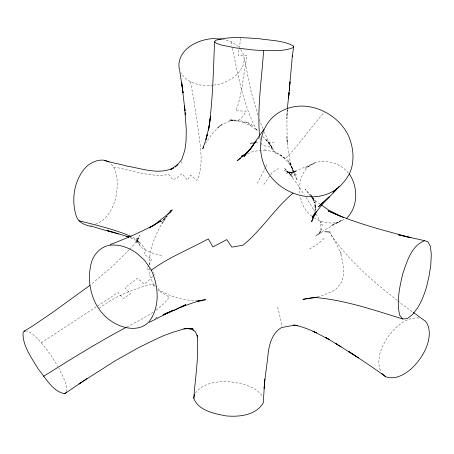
<?xml version="1.0" encoding="UTF-8"?>
<svg xmlns="http://www.w3.org/2000/svg" width="454" height="454" viewBox="0 0 454 454"><rect width="100%" height="100%" fill="white"/><g stroke="black" fill="none" stroke-linecap="round" stroke-linejoin="round"><path stroke-width="0.34" stroke-dasharray="2.27 1.7" d="M314.917 211.848L315.116 204.941L315.365 208.454L313.504 198.71L314.486 203.046L312.284 197.394M287.166 110.016L286.843 118.727L287.155 110.05L286.911 125.435L287.286 143.237L286.707 136.637C288.211 151.63 289.703 167.14 297.387 180.448L291.343 166.976L290.237 161.976L293.528 172.117L292.387 168.593L287.626 159.819L296.167 175.085L292.387 168.593M315.07 211.172L315.666 201.531L315.025 211.235M181.424 163.4L181.572 161.522M240.745 49.52C252.793 66.829 230.076 83.916 214.033 85.029M149.099 264.92C149.536 247.271 156.721 230.723 166.414 216.24L161.181 222.063L165.784 216.984M240.762 38.346L238.117 55.411L247.197 55.558C243.225 73.94 242.68 93.178 235.881 110.855L246.153 111.111L243.134 116.218L238.594 120.248L228.844 120.554L233.855 120.049L238.594 120.248L248.514 122.745L243.594 122.398L229.531 119.782L233.855 120.049L224.151 123.386L217.415 127.971L221.938 124.129L212.807 132.914L205.639 143.299M66.324 391.825C67.612 383.403 62.136 375.583 58.901 368.171M265.505 167.305L257.304 183.354M265.811 166.703L267.043 164.286M166.414 216.24L162.169 223.368L167.407 215.905M148.798 265.408L146.721 268.598L150.234 270.817M149.145 264.881L151.767 258.684L144.366 254.876L145.422 250.126C142.965 244.19 137.471 240.472 132.347 236.994M263.853 184.466L270.408 174.972M270.794 174.415L271.946 172.741L278.518 168.417M195.345 393.164C202.91 382.858 217.404 381.031 229.332 381.655C241.188 383.426 255.784 385.9 262.713 396.717M247.725 153.662L253.44 151.318L265.613 149.979L264.359 149.865L274.874 152.067L285.452 158.594C299.68 144.241 310.808 127.109 324.491 112.217M258.139 138.867L259.915 136.682M152.652 276.418L150.382 279.062L144.486 284.13L137.471 278.24L124.946 287.774L130.542 293.88L123.306 298.55L118.159 292.478L41.297 342.742C36.916 338.213 32.637 332.822 26.377 330.932M153.106 275.89L154.922 273.773L153.168 272.667M348.507 173.173C340.823 163.463 327.169 159.241 315.309 162.674C302.88 167.027 298.068 181.867 300.054 193.943M166.243 216.479L167.163 215.463M129.135 249.814L111.616 267.048L90.948 284.533M129.623 249.308L132.54 246.289L136.671 240.796L139.77 235.007L136.069 243.423L138.141 238.208L137.88 242.549L136.853 238.197L140.252 246.817L145.422 250.126L152.85 253.247L161.482 255.54M324.06 238.435L318.748 243.361L308.941 249.405M156.017 310.23L164.308 303.238L169.268 297.047L160.222 291.905L160.415 290.662L157.901 288.449M99.148 308.306C114.618 296.479 133.419 288.897 152.141 284.108L155.472 287.495M153.129 312.21L143.095 318.379L127.109 326.914M309.288 165.75L305.446 168.167L315.309 162.674L296.615 170.602L289.794 172.702L297.075 171.362L286.338 173.139L293.494 172.072L287.047 172.117L293.363 173.927L284.306 170.466L290.021 173.263L286.849 171.306L291.922 175.261L284.051 167.986L292.892 177.366L289.221 173.36L297.018 183.683L304.135 194.437M315.973 213.834L322.295 225.326L320.779 221.62L321.018 233.225L321.205 228.725L318.424 234.894L320.791 231.415L315.337 236.233L322.771 231.16L342.106 219.969L331.136 225.615L345.335 218.947M157.09 317.403L155.149 318.254L156.931 317.494M95.38 224.225C107.144 220.15 113.534 207.881 116.048 196.378C117.853 185.039 118.8 171.056 109.675 162.481M317.403 296.678L321.551 295.917L335.262 290.117L342.22 281.474L343.882 271.549L342.554 261.09L340.001 251.431M339.024 222.171C330.722 223.998 321.614 222.84 314.491 218.051M213.329 85.108C201.655 86.788 187.088 83.672 180.93 72.668M255.619 142.897L259.614 142.641M90.42 225.263L91.753 225.252M197.501 300.616C184.551 300.656 171.567 297.291 160.415 290.662L158.804 290.883L157.85 289.913M418.951 317.976C405.887 316.841 395.298 327.079 388.056 336.772C381.451 346.51 375.793 359.511 380.628 371.094M268.104 141.954L275.175 143.084M113.659 167.061C131.847 169.909 150.195 177.764 168.746 174.506L172.934 179.909L177.769 177.304L182.071 173.524L187.371 180.051L190.612 175.176L196.951 180.493C204.243 164.535 200.083 146.75 198.426 130.082C195.822 113.92 193.784 97.638 190.311 81.624M130.224 237.289L131.512 237.646M222.403 39.129L231.234 41.847L238.129 46.229L240.308 48.975M130.746 237.896L136.938 240.643L140.871 243.452M243.594 122.398L251.164 125.996L257.31 130.383L255.097 127.983L258.207 131.393M285.452 158.594L280.3 154.763L272.803 150.626L270.476 147.073L262.287 145.354L261.215 143.112M320.155 204.13L315.638 200.963L305.162 189.199L309.866 195.197M311.807 216.155C305.576 211.643 301.57 204.169 300.417 196.633M412.198 311.62L401.501 303.93L397.948 300.86M397.437 300.423C372.184 280.844 347.265 259.529 329.689 232.522L336.056 243.429L341.567 254.603M155.387 286.236L153.378 284.465L153.838 285.339L149.843 275.873L149.048 266.929M280.3 154.763L286.457 160.358L291.553 167.106M251.164 125.996L247.963 122.869L254.756 126.297C242.391 101.781 238.1 74.286 232.198 47.732M262.707 136.314L269.659 143.98L272.514 148.35L265.448 138.913L269.659 143.98L275.805 153.634M310.774 196.259L314.849 201.026L311.784 196.599M41.297 342.742L50.292 354.285L57.874 366.395M311.404 196.043L310.252 194.386L311.592 196.741M136.308 239.729L138.674 243.162L140.252 246.817M306.024 197.382L314.469 210.974M269.659 143.98L272.922 149.122L267.888 139.855L264.341 131.915M311.926 197.325L313.935 200.855L311.302 194.885L312.04 196.769M262.997 128.749L259.257 119.442M257.861 115.044L250.886 90.76L244.156 57.658M277.678 307.063L281.151 321.534L281.571 326.869M259.87 137.505L260.409 140.031M231.234 41.847L231.988 46.422"/><path stroke-width="0.68" d="M288.489 98.796L292.399 55.252L292.251 56.676L293.755 46.206C283.495 40.304 270.749 40.605 259.291 38.715C244.785 37.835 229.593 36.036 215.497 40.429L214.577 41.842C213.289 71.284 212.864 100.867 208.545 130.06L210.582 116.218L209.254 125.815L206.002 139.486L207.245 134.429L205.18 142.006L202.728 148.747L203.698 146.931M314.872 213.232L314.815 215.304L314.94 213.238M264.744 379.028L263.297 402.806C256.005 415.501 238.861 417.158 225.655 415.858C214.055 413.526 198.517 410.694 193.79 398.289C195.311 377.268 199.056 356.032 197.132 335.007M289.839 83.661L289.941 81.862L289.38 90.704M264.693 379.192L264.171 388.318C265.051 376.196 267.105 364.187 268.291 352.083C269.778 342.719 272.803 332.498 281.628 327.533L294.618 325.166L297.217 325.552M288.545 98.075L289.062 92.491L287.257 109.352M293.755 46.206L293.38 47.517C284.096 51.535 273.484 50.36 263.604 50.57C261.782 79.041 257.066 107.734 259.597 136.24M193.79 398.289L194.562 394.259M313.623 215.849L311.592 221.728L316.5 211.127M263.91 129.294L250.126 149.304L253.077 145.564M315.502 212.234L312.187 217.284L322.856 203.71L336.408 189.641M169.824 212.461L171.436 210.162L167.668 214.719M89.869 285.379L52.55 312.494L31.439 326.772L24.198 331.153L23.035 332.663C22.541 346.118 31.735 357.905 38.227 369.04C45.553 377.66 52.653 391.683 64.752 393.726L87.037 378.528M346.595 218.306C358.251 206.837 358.234 187.281 349.438 174.143M252.821 145.422L256.368 141.052M244.15 156.278L253.065 145.552L244.15 156.278L250.665 148.537L247.714 151.767L237.391 160.58L240.614 158.1M175.306 167.089L181.719 159.643L184.494 151.33L185.527 146.381L186.026 141.007L186.293 129.691L184.506 106.117L185.005 110.85L181.668 82.617L182.27 86.674M169.461 212.92L172.219 209.873L167.543 214.464L154.439 224.77L160.818 220.905L149.15 227.919L155.285 224.355C140.791 232.147 125.639 238.691 110.265 244.53M177.066 165.307L177.945 164.416L170.67 169.484L173.468 168.037M339.461 186.14L333.043 192.303C341.55 185.238 349.909 177.1 352.088 165.767C354.171 155.461 352.508 144.871 348.275 135.315C336.72 111.695 305.411 98.149 281.378 111.145C256.618 124.044 254.859 157.424 271.543 177.599C287.11 196.361 317.006 203.982 337.362 188.421M64.752 393.726L66.182 392.472M292.904 193.251C274.454 208.789 261.737 230.002 242.964 245.194L231.812 247.124L226.847 239.581L212.869 246.936L208.273 238.872C189.341 249.359 168.809 257.214 151.347 270.192C158.673 286.185 160.217 306.853 149.235 321.568C138.572 333.06 120.719 328.214 109.618 319.985C92.951 307.75 86.498 285.072 90.738 265.301C92.758 254.302 101.753 244.712 113.466 245.029A50.996 37.205 64.8 0 1 136.626 253.133L144.684 260.375L151.347 270.192M242.226 156.857L245.449 154.377M80.409 382.966L78.934 383.953L115.588 360.55L138.566 347.645L154.871 339.671L163.588 335.671L173.292 332.118L184.744 328.753L193.041 328.486L183.791 328.821M43.539 376.315C70.83 359.364 98.013 342.129 126.501 327.232M245.937 153.9L241.375 156.267L245.188 154.701M149.497 322.272L173.337 310.122L164.32 314.247M173.422 310.678L185.629 304.719L173.422 310.678L162.918 315.031M163.644 314.571L167.458 312.851L165.517 313.703M173.388 167.974C158.554 175.057 142.267 168.542 127.12 166.141C119.691 163.843 111.866 163.105 104.613 160.296C98.002 159.292 91.702 162.157 86.725 166.334C74.303 178.916 71.017 198.92 76.079 215.514C78.394 223.13 86.118 225.763 93.24 226.665C99.5 228.623 105.754 230.626 112.161 232.045M179.619 307.659C188.194 304.793 196.486 300.837 205.548 299.702L197.865 301.036M424.757 240.694C411.483 245.506 407.028 261.442 402.84 273.575C399.605 287.019 396.484 301.257 399.599 315.008L402.653 318.975L407.295 318.646L412.578 314.503L417.663 307.727A33.318 10.675 -74.7 0 0 426.641 286.423L429.161 275.726L430.835 264.432L431.3 254.195L430.347 246.255L427.923 241.766L424.757 240.694L398.629 234.877L410.972 237.743C382.955 230.172 354.602 222.999 328.094 210.877L341.686 216.836M314.639 297.183L302.886 299.345L316.966 297.359M24.198 331.153L25.288 331.045M197.802 301.098L202.28 300.69L200.918 300.667M250.29 143.243L254.955 142.942M316.937 297.291L314.259 297.415C344.631 299.924 373.721 309.974 402.653 318.975M221.739 39.095L212.449 38.601A34.879 24.505 -9.8 0 0 188.177 47.647C181.515 52.942 177.015 61.869 179.71 70.376M263.604 50.57L253.326 49.963L234.837 47.772L220.888 44.918L216.484 43.391L214.577 41.842M324.939 231.699L330.149 232.028M293.409 325.041C301.473 326.227 309.1 329.354 316.393 332.901L312.988 331.176L329.258 339.598L325.779 337.509C346.158 349.909 366.48 362.559 385.65 376.735C395.479 380.242 405.36 374.244 412.408 367.757C419.519 360.646 425.302 352.083 428.071 342.339C429.807 335.285 430.279 326.92 425.279 321.035C421.153 318.373 417.396 315.201 413.344 312.437M293.727 325.149L297.126 325.586M79.024 220.792C96.588 225.156 114.431 229.372 131.149 236.415M128.828 236.914L107.57 230.683L118.522 233.941M187.843 328.526L193.847 330.166M128.936 236.926L126.365 236.205L128.868 237.17M104.613 160.296L108.41 161.936M343.678 217.676L328.628 210.071L321.284 204.924M341.124 346.879L335.279 343.252L337.515 344.643M192.263 329.269L195.254 331.647L197.7 336.97L197.399 335.631M381.848 373.415L385.65 376.735M182.678 90.204L179.773 71.119M182.917 91.498L183.155 92.798L182.973 91.413M182.57 88.706L182.769 90.057M185.209 112.921L185.431 114.93L185.221 112.876M321.92 203.54L318.379 206.791L329.212 196.877L321.92 203.54M358.382 357.86L349.035 351.736L358.382 357.86"/></g></svg>
